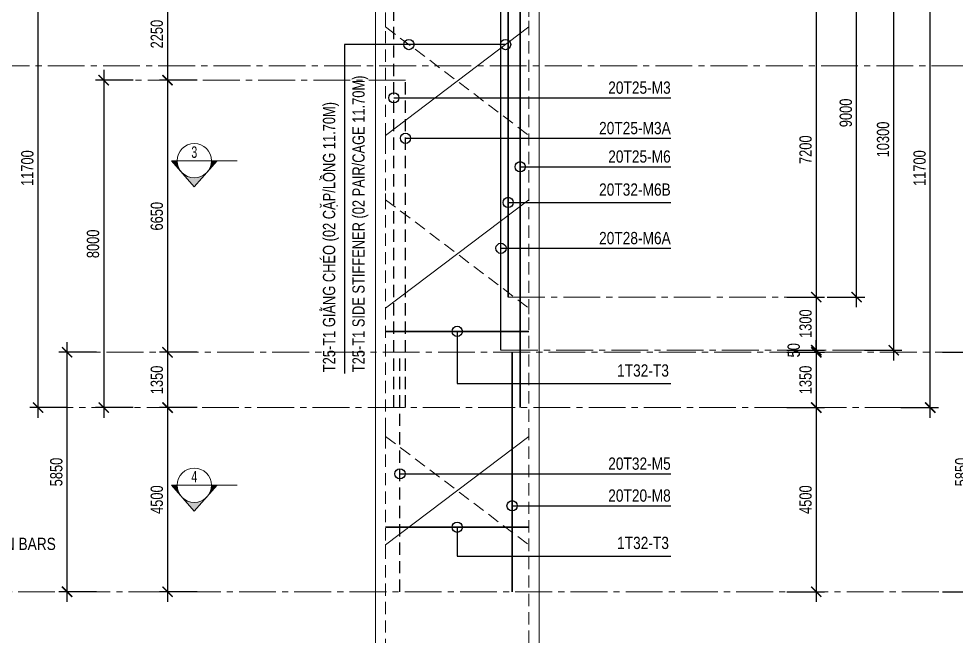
# Model space of a CAD drawing. Header units: millimetres. Extents: x 2746337 to 7547699, y -363432 to 15720.
# Drawn here: x 3176857 to 3199770, y -27087 to -12000 of the extents above; entities that cross this region are included whole.
import ezdxf
from ezdxf.enums import TextEntityAlignment as Align

# ---------------------------------------------------------------- set-up
doc = ezdxf.new("R2010")
doc.units = ezdxf.units.MM
doc.header["$LTSCALE"] = 1200
doc.header["$PDMODE"] = 3
for name, pattern in [('CENTER2', [1.125, 0.75, -0.125, 0.125, -0.125]), ('CONTINOUS', [0]), ('HIDDEN', [0.375, 0.25, -0.125])]:
    doc.linetypes.add(name, pattern=pattern)
for name, color, linetype, lineweight in [('1', 9, 'Continuous', 13), ('BOUND', 3, 'Continuous', 20), ('C1CO', 4, 'Continuous', 35), ('Grid line', 160, 'CENTER2', 5), ('HIDE', 8, 'HIDDEN', 13), ('K-THUOC', 1, 'Continuous', 18), ('LEADER', 8, 'Continuous', 9), ('T1CO', 4, 'Continuous', 20), ('T1HI', 4, 'HIDDEN', 13), ('TCCO', 4, 'Continuous', 35), ('TCHI', 4, 'HIDDEN', 30), ('TEXTMA', 2, 'Continuous', 13), ('TEXTVN', 2, 'Continuous', 20)]:
    doc.layers.add(name, color=color, linetype=linetype, lineweight=lineweight)
doc.styles.add('DB_Arial', font='arial.ttf', dxfattribs={"width": 0.8})
doc.styles.add('SMTEXT', font='arial.ttf', dxfattribs={"width": 0.75})
doc.styles.add('TEXTVN', font='VHELVCN.TTF', dxfattribs={"width": 0.8})
doc.dimstyles.new('BSV1-100', dxfattribs={"dimtxt": 300, "dimasz": 250, "dimexe": 200, "dimexo": 0, "dimgap": 108, "dimtad": 1, "dimdec": 0, "dimdsep": 46, "dimtxsty": 'SMTEXT', "dimblk": 'ARCHTICK', "dimcen": 100, "dimdle": 250, "dimclrd": 256, "dimclre": 256, "dimclrt": 1, "dimadec": 0, "dimazin": 0, "dimtfac": 1, "dimtdec": 0, "dimtix": 1, "dimtmove": 2, "dimatfit": 3, "dimfxl": 720, "dimfxlon": 1, "dimtolj": 1, "dimtzin": 0, "dimarcsym": 0})
doc.dimstyles.new('BSV25', dxfattribs={"dimtxt": 300, "dimasz": 250, "dimexe": 200, "dimexo": 0, "dimgap": 108, "dimtad": 1, "dimdec": 0, "dimlfac": 0.25, "dimdsep": 46, "dimtxsty": 'SMTEXT', "dimblk": 'ARCHTICK', "dimcen": 100, "dimdle": 250, "dimclrd": 256, "dimclre": 256, "dimclrt": 2, "dimadec": 0, "dimazin": 0, "dimtfac": 1, "dimtdec": 0, "dimtix": 1, "dimtmove": 2, "dimatfit": 3, "dimfxl": 800, "dimfxlon": 1, "dimtolj": 1, "dimtzin": 0, "dimarcsym": 0})

# ---------------------------------------------------------------- blocks, each defined once
blk = doc.blocks.new('_ArchTick')
at = {"color": 0, "linetype": 'ByBlock', "const_width": 0.15}
blk.add_lwpolyline([(-0.5, -0.5), (0.5, 0.5)], dxfattribs=at)
blk = doc.blocks.new('*D559')
at = {"layer": 'Defpoints', "color": 0, "transparency": 16777216}
for p in [(3185575, -8850), (3171765, -11850), (3185575, -11850)]:
    blk.add_point(p, dxfattribs=at)
at = {"layer": 'K-THUOC', "lineweight": -2, "transparency": 16777216}
for p, q in [((3171765, -8600), (3171765, -12100)), ((3172485, -8850), (3171565, -8850)), ((3172485, -11850), (3171565, -11850))]:
    blk.add_line(p, q, dxfattribs=at)
at = {"layer": 'K-THUOC', "lineweight": -2, "transparency": 16777216, "xscale": 250, "yscale": 250, "zscale": 250}
for p, rotation in [((3171765, -8850), 90), ((3171765, -11850), 270)]:
    blk.add_blockref('_ArchTick', p, dxfattribs=dict(at, rotation=rotation))
at = {"layer": 'K-THUOC', "color": 1, "transparency": 16777216, "char_height": 300, "attachment_point": 5, "rotation": 90, "style": 'SMTEXT'}
for s, insert in [('\\A1;T12a200-L1,L2,L3', (3172053, -10350)), ('\\A1;3000', (3171504, -10350))]:
    blk.add_mtext(s, dxfattribs=dict(at, insert=insert))
blk = doc.blocks.new('*D560')
at = {"layer": 'Defpoints', "color": 0, "transparency": 16777216}
for p in [(3185575, -11850), (3171765, -26000), (3178568, -26000)]:
    blk.add_point(p, dxfattribs=at)
at = {"layer": 'K-THUOC', "lineweight": -2, "transparency": 16777216}
for p, q in [((3171765, -11600), (3171765, -26250)), ((3172485, -11850), (3171565, -11850)), ((3172485, -26000), (3171565, -26000))]:
    blk.add_line(p, q, dxfattribs=at)
at = {"layer": 'K-THUOC', "lineweight": -2, "transparency": 16777216, "xscale": 250, "yscale": 250, "zscale": 250}
for p, rotation in [((3171765, -11850), 90), ((3171765, -26000), 270)]:
    blk.add_blockref('_ArchTick', p, dxfattribs=dict(at, rotation=rotation))
at = {"layer": 'K-THUOC', "color": 1, "transparency": 16777216, "char_height": 300, "attachment_point": 5, "rotation": 90, "style": 'SMTEXT'}
for s, insert in [('\\A1;T12a300-L1,L2,L3', (3172053, -18925)), ('\\A1;14150', (3171504, -18925))]:
    blk.add_mtext(s, dxfattribs=dict(at, insert=insert))
blk = doc.blocks.new('SIGSEC')
at = {"layer": '1', "lineweight": 9}
h = blk.add_hatch(color=256, dxfattribs=at)
h.dxf.hatch_style = 1
h.paths.add_polyline_path([(-420, 0), (-560, 0), (-315, -278, -0.182676)])
h = blk.add_hatch(color=256, dxfattribs=at)
h.dxf.hatch_style = 1
h.paths.add_polyline_path([(560, 0), (420, 0, -0.182676), (315, -278)])
h = blk.add_hatch(color=256, dxfattribs=at)
h.dxf.hatch_style = 1
h.paths.add_polyline_path([(315, -278, -0.451416), (-315, -278), (0, -635)])
at = {"layer": '1', "lineweight": 9, "elevation": 0}
blk.add_lwpolyline([(1050, 0), (-560, 0), (0, -635), (560, 0)], dxfattribs=at)
at = {"layer": '1', "lineweight": 9}
blk.add_circle((0, 0), 420, dxfattribs=at)
at = {"layer": 'BOUND', "lineweight": 9, "style": 'TEXTVN', "width": 0.8}
blk.add_attdef('SEC', text='', height=280, dxfattribs=at).set_placement((0, 210, 0), align=Align.MIDDLE_CENTER)
blk = doc.blocks.new('*D564')
at = {"layer": 'Defpoints', "color": 0, "transparency": 16777216}
for p in [(3203186, -9350), (3170750, -13150), (3204443, -13150)]:
    blk.add_point(p, dxfattribs=at)
at = {"layer": 'K-THUOC', "lineweight": -2, "transparency": 16777216}
for p, q in [((3170750, -9100), (3170750, -13400)), ((3171470, -9350), (3170550, -9350)), ((3171470, -13150), (3170550, -13150))]:
    blk.add_line(p, q, dxfattribs=at)
at = {"layer": 'K-THUOC', "lineweight": -2, "transparency": 16777216, "xscale": 250, "yscale": 250, "zscale": 250}
for p, rotation in [((3170750, -9350), 90), ((3170750, -13150), 270)]:
    blk.add_blockref('_ArchTick', p, dxfattribs=dict(at, rotation=rotation))
at = {"layer": 'K-THUOC', "color": 1, "transparency": 16777216, "insert": (3170488, -11250), "char_height": 300, "attachment_point": 5, "rotation": 90, "style": 'SMTEXT'}
blk.add_mtext('\\A1;3800', dxfattribs=at)
blk = doc.blocks.new('*D570')
at = {"layer": 'Defpoints', "color": 0, "transparency": 16777216}
for p in [(3189575, -11600), (3189575, -18800), (3196349, -18800)]:
    blk.add_point(p, dxfattribs=at)
at = {"layer": 'K-THUOC', "lineweight": -2, "transparency": 16777216}
for p, q in [((3196349, -11350), (3196349, -19050)), ((3195629, -11600), (3196549, -11600)), ((3195629, -18800), (3196549, -18800))]:
    blk.add_line(p, q, dxfattribs=at)
at = {"layer": 'K-THUOC', "lineweight": -2, "transparency": 16777216, "xscale": 250, "yscale": 250, "zscale": 250}
for p, rotation in [((3196349, -11600), 90), ((3196349, -18800), 270)]:
    blk.add_blockref('_ArchTick', p, dxfattribs=dict(at, rotation=rotation))
at = {"layer": 'K-THUOC', "color": 1, "transparency": 16777216, "insert": (3196088, -15200), "char_height": 300, "attachment_point": 5, "rotation": 90, "style": 'SMTEXT'}
blk.add_mtext('\\A1;7200', dxfattribs=at)
blk = doc.blocks.new('*D571')
at = {"layer": 'Defpoints', "color": 0, "transparency": 16777216}
for p in [(3189575, -20100), (3189575, -20150), (3196349, -20150)]:
    blk.add_point(p, dxfattribs=at)
at = {"layer": 'K-THUOC', "lineweight": -2, "transparency": 16777216}
for p, q in [((3196349, -20100), (3196349, -19850)), ((3195629, -20100), (3196549, -20100)), ((3195629, -20150), (3196549, -20150)), ((3196349, -20100), (3196349, -20150)), ((3196349, -20150), (3196349, -20400))]:
    blk.add_line(p, q, dxfattribs=at)
at = {"layer": 'K-THUOC', "lineweight": -2, "transparency": 16777216, "xscale": 250, "yscale": 250, "zscale": 250}
for p, rotation in [((3196349, -20100), 270), ((3196349, -20150), 90)]:
    blk.add_blockref('_ArchTick', p, dxfattribs=dict(at, rotation=rotation))
at = {"layer": 'K-THUOC', "color": 1, "transparency": 16777216, "insert": (3195799, -20100), "char_height": 300, "attachment_point": 5, "rotation": 90, "style": 'SMTEXT'}
blk.add_mtext('\\A1;50', dxfattribs=at)
blk = doc.blocks.new('*D572')
at = {"layer": 'Defpoints', "color": 0, "transparency": 16777216}
for p in [(3189575, -20150), (3189575, -21500), (3196349, -21500)]:
    blk.add_point(p, dxfattribs=at)
at = {"layer": 'K-THUOC', "lineweight": -2, "transparency": 16777216}
for p, q in [((3196349, -19900), (3196349, -21750)), ((3195629, -20150), (3196549, -20150)), ((3195629, -21500), (3196549, -21500))]:
    blk.add_line(p, q, dxfattribs=at)
at = {"layer": 'K-THUOC', "lineweight": -2, "transparency": 16777216, "xscale": 250, "yscale": 250, "zscale": 250}
for p, rotation in [((3196349, -20150), 90), ((3196349, -21500), 270)]:
    blk.add_blockref('_ArchTick', p, dxfattribs=dict(at, rotation=rotation))
at = {"layer": 'K-THUOC', "color": 1, "transparency": 16777216, "insert": (3196088, -20825), "char_height": 300, "attachment_point": 5, "rotation": 90, "style": 'SMTEXT'}
blk.add_mtext('\\A1;1350', dxfattribs=at)
blk = doc.blocks.new('*D573')
at = {"layer": 'Defpoints', "color": 0, "transparency": 16777216}
for p in [(3189225, -21500), (3189575, -26000), (3196349, -26000)]:
    blk.add_point(p, dxfattribs=at)
at = {"layer": 'K-THUOC', "lineweight": -2, "transparency": 16777216}
for p, q in [((3196349, -21250), (3196349, -26250)), ((3195629, -21500), (3196549, -21500)), ((3195629, -26000), (3196549, -26000))]:
    blk.add_line(p, q, dxfattribs=at)
at = {"layer": 'K-THUOC', "lineweight": -2, "transparency": 16777216, "xscale": 250, "yscale": 250, "zscale": 250}
for p, rotation in [((3196349, -21500), 90), ((3196349, -26000), 270)]:
    blk.add_blockref('_ArchTick', p, dxfattribs=dict(at, rotation=rotation))
at = {"layer": 'K-THUOC', "color": 1, "transparency": 16777216, "insert": (3196088, -23750), "char_height": 300, "attachment_point": 5, "rotation": 90, "style": 'SMTEXT'}
blk.add_mtext('\\A1;4500', dxfattribs=at)
blk = doc.blocks.new('*D574')
at = {"layer": 'Defpoints', "color": 0, "transparency": 16777216}
for p in [(3189075, -20150), (3200154, -20150), (3189075, -26000)]:
    blk.add_point(p, dxfattribs=at)
at = {"layer": 'K-THUOC', "lineweight": -2, "transparency": 16777216}
for p, q in [((3200154, -26250), (3200154, -19900)), ((3199434, -20150), (3200354, -20150)), ((3199434, -26000), (3200354, -26000))]:
    blk.add_line(p, q, dxfattribs=at)
at = {"layer": 'K-THUOC', "lineweight": -2, "transparency": 16777216, "xscale": 250, "yscale": 250, "zscale": 250}
for p, rotation in [((3200154, -20150), 90), ((3200154, -26000), 270)]:
    blk.add_blockref('_ArchTick', p, dxfattribs=dict(at, rotation=rotation))
at = {"layer": 'K-THUOC', "color": 1, "transparency": 16777216, "insert": (3199893, -23075), "char_height": 300, "attachment_point": 5, "rotation": 90, "style": 'SMTEXT'}
blk.add_mtext('\\A1;5850', dxfattribs=at)
blk = doc.blocks.new('*D575')
at = {"layer": 'Defpoints', "color": 0, "transparency": 16777216}
for p in [(3188523, -9800), (3199136, -9800), (3188523, -21500)]:
    blk.add_point(p, dxfattribs=at)
at = {"layer": 'K-THUOC', "lineweight": -2, "transparency": 16777216}
for p, q in [((3199136, -21750), (3199136, -9550)), ((3198416, -9800), (3199336, -9800)), ((3198416, -21500), (3199336, -21500))]:
    blk.add_line(p, q, dxfattribs=at)
at = {"layer": 'K-THUOC', "lineweight": -2, "transparency": 16777216, "xscale": 250, "yscale": 250, "zscale": 250}
for p, rotation in [((3199136, -9800), 90), ((3199136, -21500), 270)]:
    blk.add_blockref('_ArchTick', p, dxfattribs=dict(at, rotation=rotation))
at = {"layer": 'K-THUOC', "color": 1, "transparency": 16777216, "insert": (3198875, -15650), "char_height": 300, "attachment_point": 5, "rotation": 90, "style": 'SMTEXT'}
blk.add_mtext('\\A1;11700', dxfattribs=at)
blk = doc.blocks.new('*D578')
at = {"layer": 'Defpoints', "color": 0, "transparency": 16777216}
for p in [(3188643, -9800), (3198244, -9800), (3188643, -20100)]:
    blk.add_point(p, dxfattribs=at)
at = {"layer": 'K-THUOC', "lineweight": -2, "transparency": 16777216}
for p, q in [((3198244, -20350), (3198244, -9550)), ((3197524, -9800), (3198444, -9800)), ((3197524, -20100), (3198444, -20100))]:
    blk.add_line(p, q, dxfattribs=at)
at = {"layer": 'K-THUOC', "lineweight": -2, "transparency": 16777216, "xscale": 250, "yscale": 250, "zscale": 250}
for p, rotation in [((3198244, -9800), 90), ((3198244, -20100), 270)]:
    blk.add_blockref('_ArchTick', p, dxfattribs=dict(at, rotation=rotation))
at = {"layer": 'K-THUOC', "color": 1, "transparency": 16777216, "insert": (3197982, -14950), "char_height": 300, "attachment_point": 5, "rotation": 90, "style": 'SMTEXT'}
blk.add_mtext('\\A1;10300', dxfattribs=at)
blk = doc.blocks.new('*D579')
at = {"layer": 'Defpoints', "color": 0, "transparency": 16777216}
for p in [(3188818, -9800), (3197333, -9800), (3188818, -18800)]:
    blk.add_point(p, dxfattribs=at)
at = {"layer": 'K-THUOC', "lineweight": -2, "transparency": 16777216}
for p, q in [((3197333, -19050), (3197333, -9550)), ((3196613, -9800), (3197533, -9800)), ((3196613, -18800), (3197533, -18800))]:
    blk.add_line(p, q, dxfattribs=at)
at = {"layer": 'K-THUOC', "lineweight": -2, "transparency": 16777216, "xscale": 250, "yscale": 250, "zscale": 250}
for p, rotation in [((3197333, -9800), 90), ((3197333, -18800), 270)]:
    blk.add_blockref('_ArchTick', p, dxfattribs=dict(at, rotation=rotation))
at = {"layer": 'K-THUOC', "color": 1, "transparency": 16777216, "insert": (3197072, -14300), "char_height": 300, "attachment_point": 5, "rotation": 90, "style": 'SMTEXT'}
blk.add_mtext('\\A1;9000', dxfattribs=at)
blk = doc.blocks.new('*D582')
at = {"layer": 'Defpoints', "color": 0, "transparency": 16777216}
for p in [(3185550, -11250), (3180494, -13500), (3185575, -13500)]:
    blk.add_point(p, dxfattribs=at)
at = {"layer": 'K-THUOC', "lineweight": -2, "transparency": 16777216}
for p, q in [((3180494, -11000), (3180494, -13750)), ((3181214, -11250), (3180294, -11250)), ((3181214, -13500), (3180294, -13500))]:
    blk.add_line(p, q, dxfattribs=at)
at = {"layer": 'K-THUOC', "lineweight": -2, "transparency": 16777216, "xscale": 250, "yscale": 250, "zscale": 250}
for p, rotation in [((3180494, -11250), 90), ((3180494, -13500), 270)]:
    blk.add_blockref('_ArchTick', p, dxfattribs=dict(at, rotation=rotation))
at = {"layer": 'K-THUOC', "color": 1, "transparency": 16777216, "insert": (3180233, -12375), "char_height": 300, "attachment_point": 5, "rotation": 90, "style": 'SMTEXT'}
blk.add_mtext('\\A1;2250', dxfattribs=at)
blk = doc.blocks.new('*D583')
at = {"layer": 'Defpoints', "color": 0, "transparency": 16777216}
for p in [(3185550, -21500), (3180494, -26000), (3185550, -26000)]:
    blk.add_point(p, dxfattribs=at)
at = {"layer": 'K-THUOC', "lineweight": -2, "transparency": 16777216}
for p, q in [((3180494, -21250), (3180494, -26250)), ((3181214, -21500), (3180294, -21500)), ((3181214, -26000), (3180294, -26000))]:
    blk.add_line(p, q, dxfattribs=at)
at = {"layer": 'K-THUOC', "lineweight": -2, "transparency": 16777216, "xscale": 250, "yscale": 250, "zscale": 250}
for p, rotation in [((3180494, -21500), 90), ((3180494, -26000), 270)]:
    blk.add_blockref('_ArchTick', p, dxfattribs=dict(at, rotation=rotation))
at = {"layer": 'K-THUOC', "color": 1, "transparency": 16777216, "insert": (3180233, -23750), "char_height": 300, "attachment_point": 5, "rotation": 90, "style": 'SMTEXT'}
blk.add_mtext('\\A1;4500', dxfattribs=at)
blk = doc.blocks.new('*D584')
at = {"layer": 'Defpoints', "color": 0, "transparency": 16777216}
for p in [(3177330, -9800), (3185750, -9800), (3185750, -21500)]:
    blk.add_point(p, dxfattribs=at)
at = {"layer": 'K-THUOC', "lineweight": -2, "transparency": 16777216}
for p, q in [((3177330, -21750), (3177330, -9550)), ((3178050, -9800), (3177130, -9800)), ((3178050, -21500), (3177130, -21500))]:
    blk.add_line(p, q, dxfattribs=at)
at = {"layer": 'K-THUOC', "lineweight": -2, "transparency": 16777216, "xscale": 250, "yscale": 250, "zscale": 250}
for p, rotation in [((3177330, -9800), 90), ((3177330, -21500), 270)]:
    blk.add_blockref('_ArchTick', p, dxfattribs=dict(at, rotation=rotation))
at = {"layer": 'K-THUOC', "color": 1, "transparency": 16777216, "insert": (3177068, -15650), "char_height": 300, "attachment_point": 5, "rotation": 90, "style": 'SMTEXT'}
blk.add_mtext('\\A1;11700', dxfattribs=at)
blk = doc.blocks.new('*D592')
at = {"layer": 'Defpoints', "color": 0, "transparency": 16777216}
for p in [(3204202, -500), (3198656, -26000), (3209370, -26000)]:
    blk.add_point(p, dxfattribs=at)
at = {"layer": 'K-THUOC', "lineweight": -2, "transparency": 16777216}
for p, q in [((3209370, -250), (3209370, -26250)), ((3208650, -500), (3209570, -500)), ((3208650, -26000), (3209570, -26000))]:
    blk.add_line(p, q, dxfattribs=at)
at = {"layer": 'K-THUOC', "lineweight": -2, "transparency": 16777216, "xscale": 250, "yscale": 250, "zscale": 250}
for p, rotation in [((3209370, -500), 90), ((3209370, -26000), 270)]:
    blk.add_blockref('_ArchTick', p, dxfattribs=dict(at, rotation=rotation))
at = {"layer": 'K-THUOC', "color": 1, "transparency": 16777216, "insert": (3209109, -13250), "char_height": 300, "attachment_point": 5, "rotation": 90, "style": 'SMTEXT'}
blk.add_mtext('\\A1;25500', dxfattribs=at)
blk = doc.blocks.new('*D593')
at = {"layer": 'Defpoints', "color": 0, "transparency": 16777216}
for p in [(3198656, -26000), (3200227, -45000), (3209370, -45000)]:
    blk.add_point(p, dxfattribs=at)
at = {"layer": 'K-THUOC', "lineweight": -2, "transparency": 16777216}
for p, q in [((3209370, -25750), (3209370, -45250)), ((3208650, -26000), (3209570, -26000)), ((3208650, -45000), (3209570, -45000))]:
    blk.add_line(p, q, dxfattribs=at)
at = {"layer": 'K-THUOC', "lineweight": -2, "transparency": 16777216, "xscale": 250, "yscale": 250, "zscale": 250}
for p, rotation in [((3209370, -26000), 90), ((3209370, -45000), 270)]:
    blk.add_blockref('_ArchTick', p, dxfattribs=dict(at, rotation=rotation))
at = {"layer": 'K-THUOC', "color": 1, "transparency": 16777216, "insert": (3209109, -35500), "char_height": 300, "attachment_point": 5, "rotation": 90, "style": 'SMTEXT'}
blk.add_mtext('\\A1;19000', dxfattribs=at)
blk = doc.blocks.new('*D594')
at = {"layer": 'Defpoints', "color": 0, "transparency": 16777216}
for p in [(3203402, 0), (3210431, 0), (3198656, -26000)]:
    blk.add_point(p, dxfattribs=at)
at = {"layer": 'K-THUOC', "lineweight": -2, "transparency": 16777216}
for p, q in [((3210431, -26250), (3210431, 250)), ((3209711, 0), (3210631, 0)), ((3209711, -26000), (3210631, -26000))]:
    blk.add_line(p, q, dxfattribs=at)
at = {"layer": 'K-THUOC', "lineweight": -2, "transparency": 16777216, "xscale": 250, "yscale": 250, "zscale": 250}
for p, rotation in [((3210431, 0), 90), ((3210431, -26000), 270)]:
    blk.add_blockref('_ArchTick', p, dxfattribs=dict(at, rotation=rotation))
at = {"layer": 'K-THUOC', "color": 1, "transparency": 16777216, "insert": (3210170, -13000), "char_height": 300, "attachment_point": 5, "rotation": 90, "style": 'SMTEXT'}
blk.add_mtext('\\A1;26000', dxfattribs=at)
blk = doc.blocks.new('lop1-type2')
at = {"layer": 'C1CO'}
for p, q in [((2730241, 450), (2730241, -4100)), ((2730091, -2600), (2730091, -11600)), ((2730241, -9800), (2730241, -21500)), ((2730041, -20150), (2730041, -26000))]:
    blk.add_line(p, q, dxfattribs=at)
at = {"layer": 'TCCO'}
blk.add_line((2729944, -9800), (2729944, -18800), dxfattribs=at)
blk = doc.blocks.new('*D602')
at = {"layer": 'Defpoints', "color": 0, "transparency": 16777216}
for p in [(3185575, -13500), (3180494, -20150), (3185575, -20150)]:
    blk.add_point(p, dxfattribs=at)
at = {"layer": 'K-THUOC', "lineweight": -2, "transparency": 16777216}
for p, q in [((3180494, -13250), (3180494, -20400)), ((3181214, -13500), (3180294, -13500)), ((3181214, -20150), (3180294, -20150))]:
    blk.add_line(p, q, dxfattribs=at)
at = {"layer": 'K-THUOC', "lineweight": -2, "transparency": 16777216, "xscale": 250, "yscale": 250, "zscale": 250}
for p, rotation in [((3180494, -13500), 90), ((3180494, -20150), 270)]:
    blk.add_blockref('_ArchTick', p, dxfattribs=dict(at, rotation=rotation))
at = {"layer": 'K-THUOC', "color": 1, "transparency": 16777216, "insert": (3180233, -16825), "char_height": 300, "attachment_point": 5, "rotation": 90, "style": 'SMTEXT'}
blk.add_mtext('\\A1;6650', dxfattribs=at)
blk = doc.blocks.new('*D603')
at = {"layer": 'Defpoints', "color": 0, "transparency": 16777216}
for p in [(3186124, -20150), (3180494, -21500), (3186124, -21500)]:
    blk.add_point(p, dxfattribs=at)
at = {"layer": 'K-THUOC', "lineweight": -2, "transparency": 16777216}
for p, q in [((3180494, -19900), (3180494, -21750)), ((3181214, -20150), (3180294, -20150)), ((3181214, -21500), (3180294, -21500))]:
    blk.add_line(p, q, dxfattribs=at)
at = {"layer": 'K-THUOC', "lineweight": -2, "transparency": 16777216, "xscale": 250, "yscale": 250, "zscale": 250}
for p, rotation in [((3180494, -20150), 90), ((3180494, -21500), 270)]:
    blk.add_blockref('_ArchTick', p, dxfattribs=dict(at, rotation=rotation))
at = {"layer": 'K-THUOC', "color": 1, "transparency": 16777216, "insert": (3180233, -20825), "char_height": 300, "attachment_point": 5, "rotation": 90, "style": 'SMTEXT'}
blk.add_mtext('\\A1;1350', dxfattribs=at)
blk = doc.blocks.new('*D605')
at = {"layer": 'Defpoints', "color": 0, "transparency": 16777216}
for p in [(3178039, -20150), (3186282, -20150), (3186282, -26000)]:
    blk.add_point(p, dxfattribs=at)
at = {"layer": 'K-THUOC', "lineweight": -2, "transparency": 16777216}
for p, q in [((3178039, -26250), (3178039, -19900)), ((3178759, -20150), (3177839, -20150)), ((3178759, -26000), (3177839, -26000))]:
    blk.add_line(p, q, dxfattribs=at)
at = {"layer": 'K-THUOC', "lineweight": -2, "transparency": 16777216, "xscale": 250, "yscale": 250, "zscale": 250}
for p, rotation in [((3178039, -20150), 90), ((3178039, -26000), 270)]:
    blk.add_blockref('_ArchTick', p, dxfattribs=dict(at, rotation=rotation))
at = {"layer": 'K-THUOC', "color": 1, "transparency": 16777216, "insert": (3177777, -23075), "char_height": 300, "attachment_point": 5, "rotation": 90, "style": 'SMTEXT'}
blk.add_mtext('\\A1;5850', dxfattribs=at)
blk = doc.blocks.new('*D552')
at = {"layer": 'Defpoints', "color": 0, "transparency": 16777216}
for p in [(3189575, -18800), (3189575, -20100), (3196349, -20100)]:
    blk.add_point(p, dxfattribs=at)
at = {"layer": 'K-THUOC', "lineweight": -2, "transparency": 16777216}
for p, q in [((3196349, -18550), (3196349, -20350)), ((3195629, -18800), (3196549, -18800)), ((3195629, -20100), (3196549, -20100))]:
    blk.add_line(p, q, dxfattribs=at)
at = {"layer": 'K-THUOC', "lineweight": -2, "transparency": 16777216, "xscale": 250, "yscale": 250, "zscale": 250}
for p, rotation in [((3196349, -18800), 90), ((3196349, -20100), 270)]:
    blk.add_blockref('_ArchTick', p, dxfattribs=dict(at, rotation=rotation))
at = {"layer": 'K-THUOC', "color": 1, "transparency": 16777216, "insert": (3196088, -19450), "char_height": 300, "attachment_point": 5, "rotation": 90, "style": 'SMTEXT'}
blk.add_mtext('\\A1;1300', dxfattribs=at)
blk = doc.blocks.new('*D553')
at = {"layer": 'Defpoints', "color": 0, "transparency": 16777216}
for p in [(3183516, -13500), (3178934, -21500), (3183516, -21500)]:
    blk.add_point(p, dxfattribs=at)
at = {"layer": 'K-THUOC', "lineweight": -2, "transparency": 16777216}
for p, q in [((3178934, -13250), (3178934, -21750)), ((3179654, -13500), (3178734, -13500)), ((3179654, -21500), (3178734, -21500))]:
    blk.add_line(p, q, dxfattribs=at)
at = {"layer": 'K-THUOC', "lineweight": -2, "transparency": 16777216, "xscale": 250, "yscale": 250, "zscale": 250}
for p, rotation in [((3178934, -13500), 90), ((3178934, -21500), 270)]:
    blk.add_blockref('_ArchTick', p, dxfattribs=dict(at, rotation=rotation))
at = {"layer": 'K-THUOC', "color": 1, "transparency": 16777216, "insert": (3178673, -17500), "char_height": 300, "attachment_point": 5, "rotation": 90, "style": 'SMTEXT'}
blk.add_mtext('\\A1;8000', dxfattribs=at)

msp = doc.modelspace()

# ---------------------------------------------------------------- linework, layer by layer
at = {"layer": 'BOUND'}
msp.add_line((3185574.5, 410), (3185574.5, -45000), dxfattribs=at)
msp.add_lwpolyline([(3185574.5, -45000), (3189574.5, -45000), (3189574.5, -500), (3185574.5, -500)], close=True, dxfattribs=at)
at = {"layer": 'C1CO'}
for p, q in [((3185824.5, -19638.2), (3189324.5, -19638.2)), ((3185824.5, -24424), (3189324.5, -24424))]:
    msp.add_line(p, q, dxfattribs=at)
at = {"layer": 'Grid line', "color": 2}
msp.add_line((3166767.8, -13150), (3204270.7, -13150), dxfattribs=at)
at = {"layer": 'Grid line'}
for p, q in [((3186310.2, -13500), (3179681.6, -13500)), ((3188817.7, -18800), (3197533, -18800)), ((3200154.2, -20150.4), (3178759.4, -20150.4)), ((3188643, -20100), (3197712.1, -20100)), ((3198436.9, -21500.4), (3177129.6, -21500)), ((3208792.6, -26000), (3172124.5, -26000))]:
    msp.add_line(p, q, dxfattribs=at)
at = {"layer": 'HIDE'}
for p, q in [((3185824.5, -45000), (3185824.5, 500)), ((3189324.5, 500), (3189324.5, -45000))]:
    msp.add_line(p, q, dxfattribs=at)
at = {"layer": 'T1CO'}
for points in [[(3189324.5, -12050.3), (3189324.5, -12200.3), (3185824.5, -14850.3), (3185824.5, -15000.3)], [(3189324.5, -16270.8), (3189324.5, -16420.8), (3185824.5, -19070.8), (3185824.5, -19220.8)], [(3189324.5, -22055.7), (3189324.5, -22205.7), (3185824.5, -24855.7), (3185824.5, -25005.7)]]:
    msp.add_lwpolyline(points, dxfattribs=at)
at = {"layer": 'T1HI'}
for points in [[(3185824.5, -12050.3), (3185824.5, -12200.3), (3189324.5, -14850.3), (3189324.5, -15000.3)], [(3185824.5, -16270.8), (3185824.5, -16420.8), (3189324.5, -19070.8), (3189324.5, -19220.8)], [(3185824.5, -22055.7), (3185824.5, -22205.7), (3189324.5, -24855.7), (3189324.5, -25005.7)]]:
    msp.add_lwpolyline(points, dxfattribs=at)
at = {"layer": 'TCHI', "linetype": 'HIDDEN'}
for p, q in [((3186024.2, -21500), (3186024.2, -9800)), ((3186174.2, -26000), (3186174.2, -20150))]:
    msp.add_line(p, q, dxfattribs=at)
at = {"layer": 'TCHI', "color": 6, "linetype": 'CONTINOUS'}
msp.add_line((3188643, -20100), (3188643, -9800.3), dxfattribs=at)
at = {"layer": 'TCHI', "color": 6, "linetype": 'HIDDEN'}
msp.add_line((3186310.2, -21500.4), (3186310.2, -13500), dxfattribs=at)

# ---------------------------------------------------------------- block references
msp.add_blockref('lop1-type2', (458873.7, 0))
at = {"layer": '1', "lineweight": 20}
for p, values in [((3181147.5, -15469), {'SEC': '3'}), ((3181147.5, -23397.2, 0), {'SEC': '4'})]:
    msp.add_blockref('SIGSEC', p, dxfattribs=at).add_auto_attribs(values)

# ---------------------------------------------------------------- texts
at = {"layer": 'TEXTMA', "style": 'DB_Arial', "width": 0.8}
for s, p in [('20T25-M3', (3192792.2, -13832.4)), ('20T25-M3A', (3192792.2, -14821)), ('20T25-M6', (3192792.2, -15515.6)), ('20T32-M6B', (3192792.2, -16323.2)), ('20T28-M6A', (3192792.2, -17508.9)), ('1T32-T3', (3192748, -20743.8)), ('20T32-M5', (3192792.2, -23019.7)), ('20T20-M8', (3192792.2, -23799.8)), ('1T32-T3', (3192748, -24956.7))]:
    msp.add_text(s, height=300, rotation=360, dxfattribs=at).set_placement(p, align=Align.RIGHT)
at = {"layer": 'TEXTVN', "lineweight": 20, "style": 'SMTEXT', "width": 0.75}
for s, p in [('T25-T1 SIDE STIFFENER (02 PAIR/CAGE 11.70M)', (3185311, -20635.9)), ('T25-T1 GIẰNG CHÉO (02 CẶP/LỒNG 11.70M)', (3184591, -20635.9))]:
    msp.add_text(s, height=300, rotation=90, dxfattribs=at).set_placement(p)
at = {"layer": 'TEXTVN', "style": 'DB_Arial', "width": 0.8}
msp.add_text('BOTTOM LEVEL OF MAIN BARS', height=300, dxfattribs=at).set_placement((3172696.9, -24980))

# ---------------------------------------------------------------- dimensions: what is measured, and where the dimension line sits
at = {"layer": 'K-THUOC'}
for base, p1, p2, picture, middle in [((3210431, 0), (3198655.6, -26000), (3203402.2, 0), '*D594', (3210169.8, -13000)), ((3209370.1, -26000), (3204202.2, -500), (3198655.6, -26000), '*D592', (3209108.9, -13250)), ((3170749.6, -13150), (3203186.5, -9350), (3204443.1, -13150), '*D564', (3170488.3, -11250)), ((3177329.6, -9800), (3185750.1, -21500), (3185750.1, -9800), '*D584', (3177068.4, -15650)), ((3199136.1, -9800.3), (3188523.1, -21500), (3188523.1, -9800.3), '*D575', (3198874.9, -15650.2)), ((3198243.5999, -9800.4881), (3188642.975, -20100), (3188642.9739, -9800.4881), '*D578', (3197982.3257, -14950.244)), ((3197332.9858, -9800.4904), (3188817.6898, -18800), (3188817.6898, -9800.4904), '*D579', (3197071.8139, -14300.2452)), ((3180494.3, -13500), (3185550.1, -11250.3), (3185574.5, -13500), '*D582', (3180233.1, -12375.2)), ((3196349.5, -18800), (3189574.5, -11600.3), (3189574.5, -18800), '*D570', (3196088.3, -15200.2)), ((3178934.3, -21500), (3183516.3, -13500), (3183516.3, -21500), '*D553', (3178673.1, -17500)), ((3180494.3, -20150.4), (3185574.5, -13500), (3185574.5, -20150.4), '*D602', (3180233.1, -16825.2)), ((3196349.5, -20100), (3189574.5, -18800), (3189574.5, -20100), '*D552', (3196088.2, -19450)), ((3178038.6, -20150), (3186281.5, -26000), (3186281.5, -20150), '*D605', (3177777.5, -23075)), ((3180494.3, -21500.4), (3186124.2, -20150.4), (3186124.2, -21500.4), '*D603', (3180233, -20825.4)), ((3200154.2, -20150), (3189074.5, -26000), (3189074.5, -20150), '*D574', (3199893, -23075)), ((3196349.5, -21500), (3189574.5, -20150), (3189574.5, -21500), '*D572', (3196088.2, -20825)), ((3180494.3, -26000), (3185550.1, -21500), (3185550.1, -26000), '*D583', (3180233.1, -23750)), ((3196349.5, -26000), (3189224.5, -21500), (3189574.5, -26000), '*D573', (3196088.3, -23750)), ((3209370.1, -45000), (3198655.6, -26000), (3200227.3, -45000), '*D593', (3209108.9, -35500))]:
    dim = msp.add_linear_dim(base=base, p1=p1, p2=p2, angle=90, dimstyle='BSV1-100', dxfattribs=at)
    dim.commit()
    dim.dimension.update_dxf_attribs({"geometry": picture, "text_midpoint": middle})
for base, p1, p2, text, picture, middle in [((3171765, -11850), (3185574.5, -8850), (3185574.5, -11850), '<>\\XT12a200-L1,L2,L3', '*D559', (3171765, -10350)), ((3171765, -26000), (3185574.5, -11850), (3178567.7, -26000), '<>\\XT12a300-L1,L2,L3', '*D560', (3171765, -18925))]:
    dim = msp.add_linear_dim(base=base, p1=p1, p2=p2, angle=90, text=text, dimstyle='BSV1-100', dxfattribs=at)
    dim.commit()
    dim.dimension.update_dxf_attribs({"geometry": picture, "text_midpoint": middle})
dim = msp.add_linear_dim(base=(3196349.5, -20150), p1=(3189574.5, -20100), p2=(3189574.5, -20150), angle=90, dimstyle='BSV1-100', dxfattribs=at)
dim.commit()
dim.dimension.update_dxf_attribs({"geometry": '*D571', "text_midpoint": (3195799, -20100), "dimtype": 160})

# ---------------------------------------------------------------- leaders
at = {"layer": 'LEADER'}
for points in [[(3188755.1, -12631.5), (3184818, -12631.5), (3184818, -18631.5)], [(3186394, -12631.5), (3184818, -12631.5), (3184818, -20669.5)], [(3186024.2, -13932.4), (3192792.2, -13932.4)], [(3186310.2, -14921), (3192792.2, -14921)], [(3189114.5, -15615.6), (3192792.2, -15615.6)], [(3188817.7, -16487.7), (3192792.2, -16487.7)], [(3188643, -17608.9), (3192792.2, -17608.9)], [(3187574.5, -19638.2), (3187574.5, -20915.3), (3192792.2, -20915.3)], [(3186174.2, -23119.7), (3192792.2, -23119.7)], [(3188914.5, -23899.8), (3192792.2, -23899.8)], [(3187574.5, -24424), (3187574.5, -25128.3), (3192792.2, -25128.3)]]:
    msp.add_leader(points, dimstyle='BSV25', override={"dimldrblk": 'Origin'}, dxfattribs=at)

doc.saveas('drawing.dxf')
